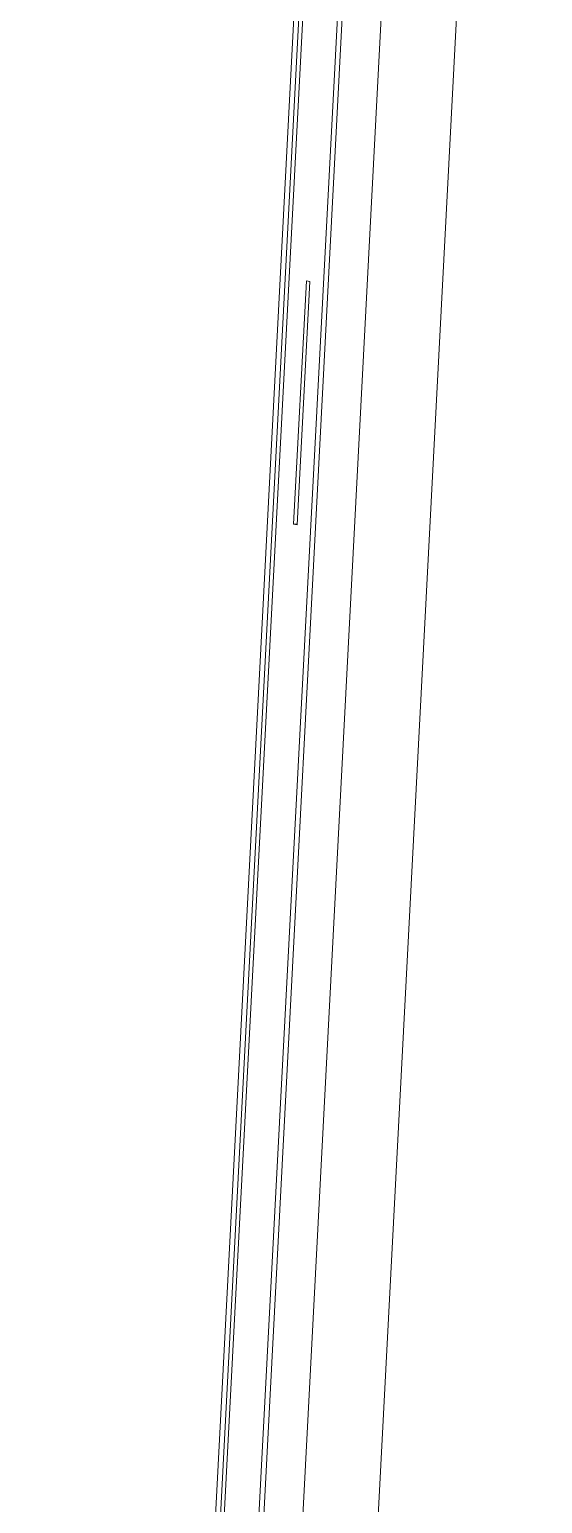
# Model space of a CAD drawing. Header units: inches. Extents: x 214 to 477, y -11 to 187.
# Drawn here: x 343.688 to 344.759, y 112.988 to 116.067 of the extents above; entities that cross this region are included whole.
import ezdxf

# ---------------------------------------------------------------- set-up
doc = ezdxf.new("R2010")
doc.units = ezdxf.units.IN
doc.layers.add('ZANO_R', color=7, linetype='Continuous', lineweight=0)

msp = doc.modelspace()

# ---------------------------------------------------------------- linework, layer by layer
at = {"layer": 'ZANO_R'}
for p, q in [((344.51098, 119.5333), (343.68769, 103.8068)), ((343.6979, 103.8051), (344.5212, 119.5316)), ((343.77886, 103.8006), (344.60216, 119.52711)), ((344.75935, 119.51889), (343.93606, 103.79239)), ((344.42094, 119.54824), (343.93713, 110.30662)), ((343.94741, 110.30609), (344.43115, 119.54655)), ((344.43931, 119.54609), (343.95557, 110.30566)), ((344.23947, 115.03367), (344.26606, 115.54164)), ((344.27315, 115.54046), (344.24656, 115.0325)), ((344.26606, 115.54164), (344.27315, 115.54046)), ((344.24656, 115.0325), (344.23947, 115.03367)), ((344.23947, 115.03367), (344.2466, 115.0333))]:
    msp.add_line(p, q, dxfattribs=at)

doc.saveas('drawing.dxf')
